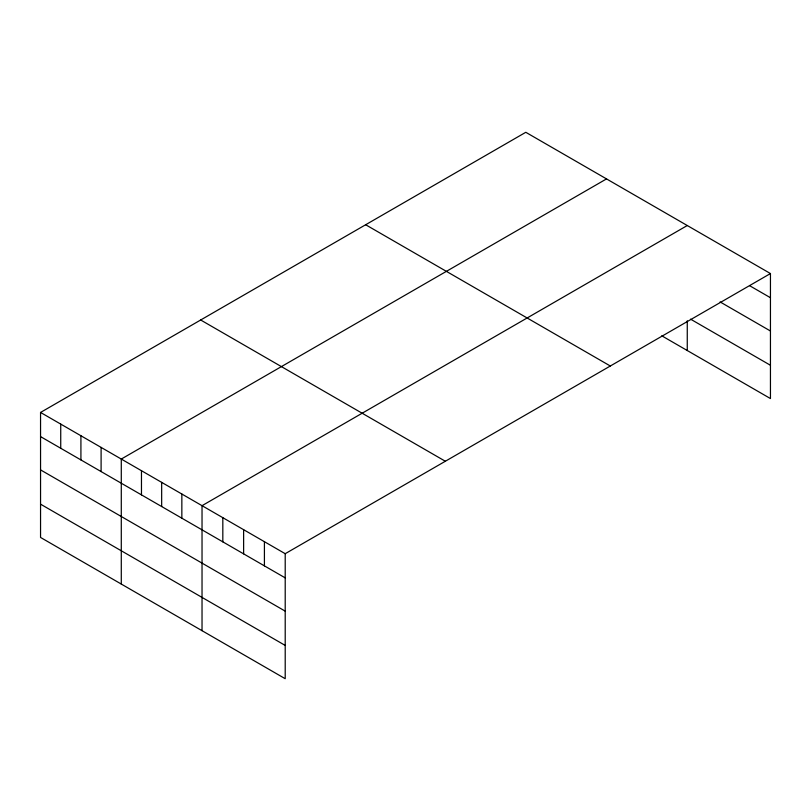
<?xml version="1.0" encoding="UTF-8"?>
<svg xmlns="http://www.w3.org/2000/svg" width="811" height="811" viewBox="0 0 811 811"><rect width="100%" height="100%" fill="white"/><g stroke="black" fill="none" stroke-linecap="round" stroke-linejoin="round"><path stroke-width="1.22" d="M770.45 273.55L285.208 553.7L285.208 678.706L40.55 537.45L40.55 412.444L525.792 132.294L770.45 273.55L770.45 398.556L661.766 335.805M606.527 178.907L121.285 459.056L121.285 584.062M687.262 225.529L202.03 505.679L202.03 630.674M749.658 285.715L770.45 297.718M720.097 301.925L770.45 331M690.546 319.149L770.45 365.274M365.66 224.748L610.318 366.004M200.682 320L445.34 461.256M40.55 412.444L285.208 553.7M40.55 436.612L285.208 577.868M40.55 469.893L285.208 611.139M40.55 504.168L285.208 645.424M687.262 320.821L687.262 350.524M264.416 541.697L264.416 565.865M243.624 529.684L243.624 553.852M222.822 517.682L222.822 541.849M181.846 494.021L181.846 518.188M161.663 482.363L161.663 506.53M141.469 470.715L141.469 494.882M101.101 447.408L101.101 471.576M80.918 435.75L80.918 459.918M60.734 424.102L60.734 448.27"/></g></svg>
